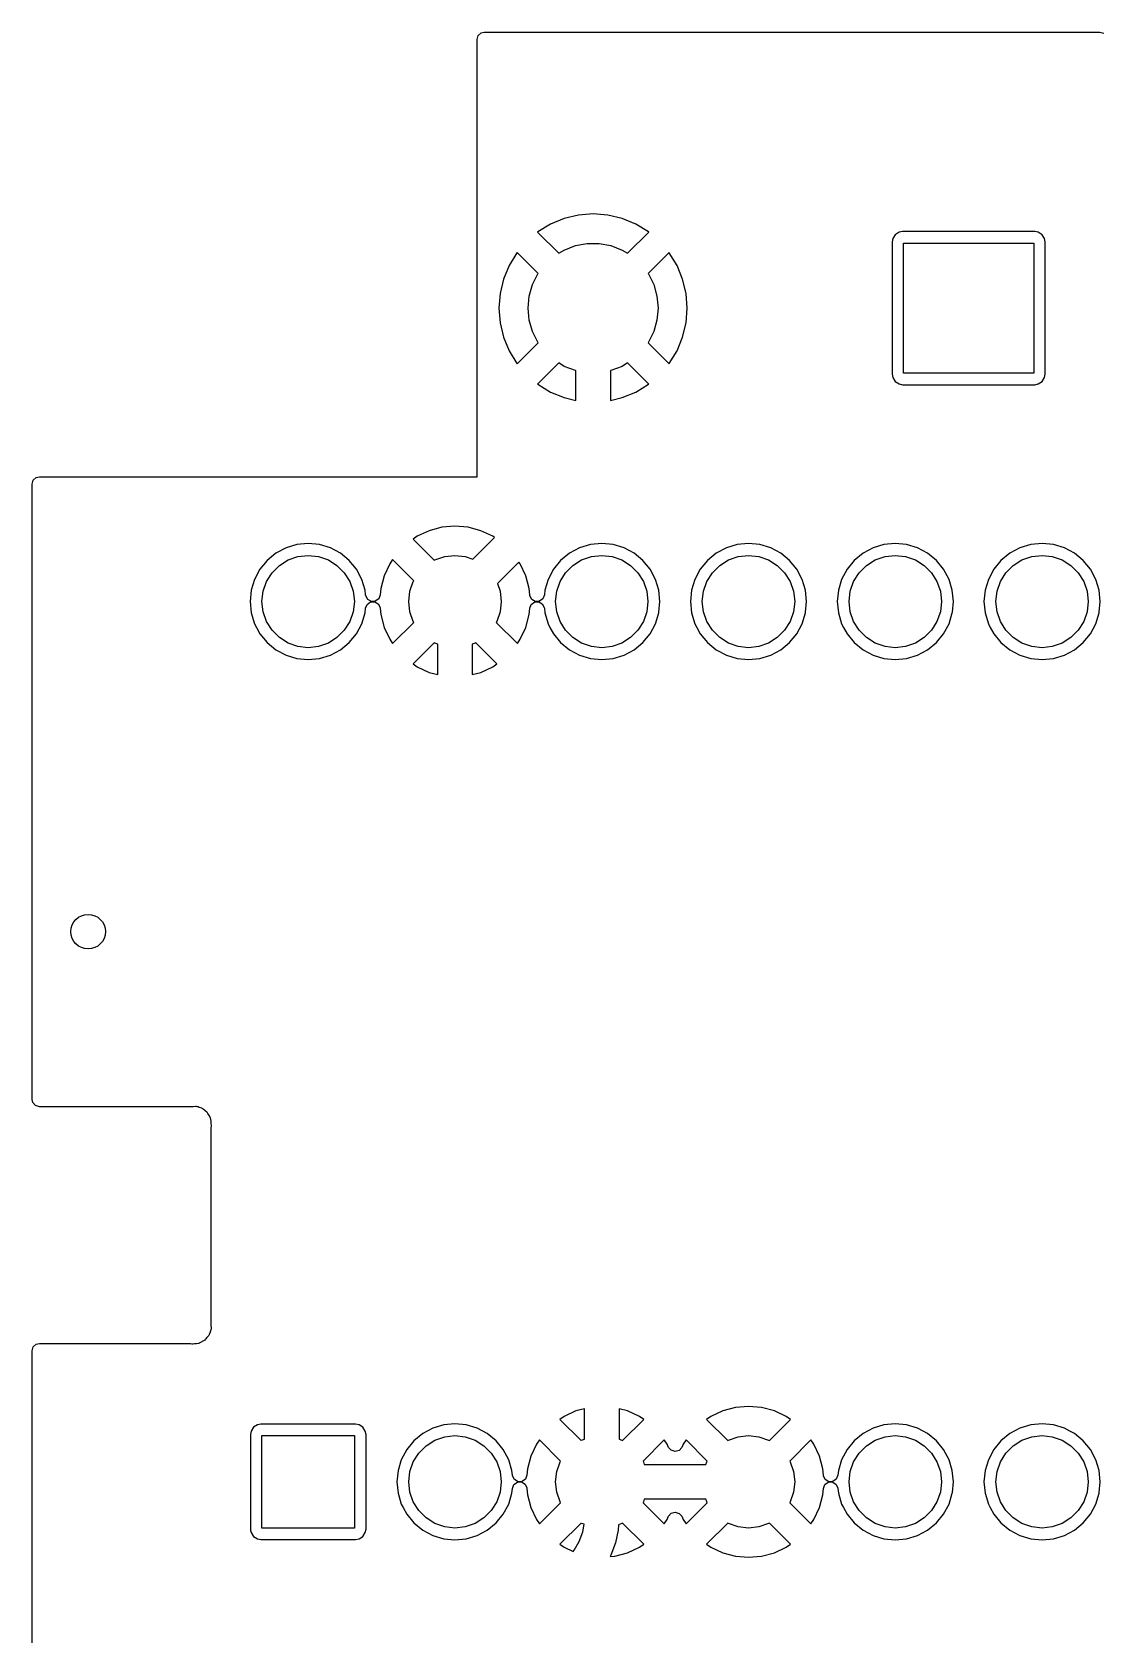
# Model space of a CAD drawing. Extents: x 3.95 to 6.43, y -4.85 to -2.37.
# Drawn here: x 3.949 to 4.678, y -3.467 to -2.374 of the extents above; entities that cross this region are included whole.
import ezdxf

# ---------------------------------------------------------------- set-up
doc = ezdxf.new("R2010")
doc.units = 0
doc.header["$MEASUREMENT"] = 0
doc.layers.add('BLACK', color=7, linetype='CONTINUOUS')

msp = doc.modelspace()

# ---------------------------------------------------------------- linework, layer by layer
at = {"layer": 'BLACK', "linetype": 'CONTINUOUS'}
for p, q in [((4.252, -2.379), (4.2528, -2.3763)), ((4.252, -2.5622), (4.252, -2.379)), ((4.2528, -2.3763), (4.2549, -2.3745)), ((4.2549, -2.3745), (4.2569, -2.374)), ((4.2569, -2.374), (4.6763, -2.374)), ((4.6763, -2.374), (4.679, -2.3748)), ((4.3113, -2.5012), (4.302, -2.505)), ((4.3211, -2.4988), (4.3113, -2.5012)), ((4.3311, -2.498), (4.3211, -2.4988)), ((4.3411, -2.4988), (4.3311, -2.498)), ((4.3509, -2.5012), (4.3411, -2.4988)), ((4.3602, -2.505), (4.3509, -2.5012)), ((4.2934, -2.5103), (4.2932, -2.5104)), ((4.2932, -2.5104), (4.2932, -2.5104)), ((4.2932, -2.5104), (4.3077, -2.5248)), ((4.302, -2.505), (4.2934, -2.5103)), ((4.2934, -2.5103), (4.2934, -2.5103)), ((4.3545, -2.5248), (4.369, -2.5104)), ((4.3688, -2.5103), (4.3602, -2.505)), ((4.369, -2.5104), (4.3688, -2.5103)), ((4.537, -2.5122), (4.5353, -2.5148)), ((4.5396, -2.5105), (4.537, -2.5122)), ((4.5419, -2.51), (4.5396, -2.5105)), ((4.5396, -2.5105), (4.5396, -2.5105)), ((4.6321, -2.51), (4.5419, -2.51)), ((4.5419, -2.51), (4.5419, -2.51)), ((4.6344, -2.5105), (4.6321, -2.51)), ((4.6321, -2.51), (4.6321, -2.51)), ((4.637, -2.5122), (4.6344, -2.5105)), ((4.6344, -2.5105), (4.6344, -2.5105)), ((4.6387, -2.5148), (4.637, -2.5122)), ((4.3077, -2.5248), (4.3114, -2.5226)), ((4.3114, -2.5226), (4.319, -2.5196)), ((4.319, -2.5196), (4.327, -2.5181)), ((4.327, -2.5181), (4.3352, -2.5181)), ((4.3352, -2.5181), (4.3432, -2.5196)), ((4.3432, -2.5196), (4.3508, -2.5226)), ((4.3508, -2.5226), (4.3545, -2.5248)), ((4.5353, -2.5148), (4.5348, -2.5171)), ((4.5348, -2.5171), (4.5348, -2.5171)), ((4.5348, -2.5171), (4.5348, -2.6073)), ((4.5353, -2.5148), (4.5353, -2.5148)), ((4.5427, -2.6065), (4.5427, -2.5179)), ((4.5427, -2.5179), (4.6313, -2.5179)), ((4.6313, -2.5179), (4.6313, -2.6065)), ((4.6392, -2.5171), (4.6387, -2.5148)), ((4.6392, -2.6073), (4.6392, -2.5171)), ((4.2739, -2.5331), (4.2701, -2.5424)), ((4.2792, -2.5245), (4.2739, -2.5331)), ((4.2793, -2.5243), (4.2792, -2.5245)), ((4.2792, -2.5245), (4.2792, -2.5245)), ((4.2936, -2.5386), (4.2793, -2.5243)), ((4.2793, -2.5243), (4.2793, -2.5243)), ((4.3829, -2.5243), (4.3686, -2.5386)), ((4.383, -2.5245), (4.3829, -2.5243)), ((4.3829, -2.5243), (4.3829, -2.5243)), ((4.3883, -2.5331), (4.383, -2.5245)), ((4.383, -2.5245), (4.383, -2.5245)), ((4.3921, -2.5424), (4.3883, -2.5331)), ((4.2701, -2.5424), (4.2677, -2.5522)), ((4.2898, -2.5462), (4.2934, -2.5389)), ((4.2934, -2.5389), (4.2936, -2.5386)), ((4.3686, -2.5386), (4.3688, -2.5389)), ((4.3688, -2.5389), (4.3724, -2.5462)), ((4.3945, -2.5522), (4.3921, -2.5424)), ((4.2677, -2.5522), (4.2669, -2.5622)), ((4.2868, -2.5622), (4.2876, -2.5541)), ((4.2876, -2.5541), (4.2898, -2.5462)), ((4.3724, -2.5462), (4.3746, -2.5541)), ((4.3746, -2.5541), (4.3754, -2.5622)), ((4.3953, -2.5622), (4.3945, -2.5522)), ((4.252, -2.6772), (4.252, -2.5622)), ((4.2669, -2.5622), (4.2677, -2.5722)), ((4.2876, -2.5703), (4.2868, -2.5622)), ((4.3754, -2.5622), (4.3746, -2.5703)), ((4.3945, -2.5722), (4.3953, -2.5622)), ((4.2677, -2.5722), (4.2701, -2.582)), ((4.2898, -2.5782), (4.2876, -2.5703)), ((4.2934, -2.5855), (4.2898, -2.5782)), ((4.3724, -2.5782), (4.3688, -2.5855)), ((4.3746, -2.5703), (4.3724, -2.5782)), ((4.3921, -2.582), (4.3945, -2.5722)), ((4.2701, -2.582), (4.2739, -2.5913)), ((4.2793, -2.6001), (4.2936, -2.5858)), ((4.2936, -2.5858), (4.2934, -2.5855)), ((4.3688, -2.5855), (4.3686, -2.5858)), ((4.3686, -2.5858), (4.3829, -2.6001)), ((4.3883, -2.5913), (4.3921, -2.582)), ((4.2739, -2.5913), (4.2792, -2.5999)), ((4.2792, -2.5999), (4.2793, -2.6001)), ((4.3077, -2.5996), (4.2932, -2.614)), ((4.3114, -2.6019), (4.3077, -2.5996)), ((4.3545, -2.5996), (4.3508, -2.6019)), ((4.3623, -2.6073), (4.3545, -2.5996)), ((4.3829, -2.6001), (4.383, -2.5999)), ((4.3829, -2.6001), (4.3829, -2.6001)), ((4.383, -2.5999), (4.3883, -2.5913)), ((4.383, -2.5999), (4.383, -2.5999)), ((4.319, -2.6048), (4.3114, -2.6019)), ((4.3193, -2.6049), (4.319, -2.6048)), ((4.3193, -2.6252), (4.3193, -2.6049)), ((4.3432, -2.6048), (4.3429, -2.6049)), ((4.3429, -2.6049), (4.3429, -2.6252)), ((4.3508, -2.6019), (4.3432, -2.6048)), ((4.369, -2.614), (4.3623, -2.6073)), ((4.5348, -2.6073), (4.5353, -2.6096)), ((4.5353, -2.6096), (4.537, -2.6122)), ((4.6313, -2.6065), (4.5427, -2.6065)), ((4.637, -2.6122), (4.6387, -2.6096)), ((4.6387, -2.6096), (4.6392, -2.6073)), ((4.2932, -2.614), (4.2932, -2.614)), ((4.2932, -2.614), (4.2934, -2.6141)), ((4.2934, -2.6141), (4.2934, -2.6141)), ((4.2934, -2.6141), (4.302, -2.6194)), ((4.302, -2.6194), (4.3113, -2.6232)), ((4.3509, -2.6232), (4.3602, -2.6194)), ((4.3602, -2.6194), (4.3688, -2.6141)), ((4.3688, -2.6141), (4.369, -2.614)), ((4.3688, -2.6141), (4.3688, -2.6141)), ((4.369, -2.614), (4.369, -2.614)), ((4.537, -2.6122), (4.5396, -2.6139)), ((4.5396, -2.6139), (4.5419, -2.6144)), ((4.5419, -2.6144), (4.5419, -2.6144)), ((4.5419, -2.6144), (4.6321, -2.6144)), ((4.6321, -2.6144), (4.6344, -2.6139)), ((4.6321, -2.6144), (4.6321, -2.6144)), ((4.6344, -2.6139), (4.637, -2.6122)), ((4.3113, -2.6232), (4.3193, -2.6252)), ((4.3429, -2.6252), (4.3509, -2.6232)), ((3.9488, -2.6821), (3.9496, -2.6794)), ((3.9488, -2.7622), (3.9488, -2.6821)), ((3.9496, -2.6794), (3.9517, -2.6776)), ((3.9517, -2.6776), (3.9538, -2.6772)), ((3.9538, -2.6772), (4.252, -2.6772)), ((4.2113, -2.7177), (4.2084, -2.7197)), ((4.2084, -2.7197), (4.2229, -2.7341)), ((4.2194, -2.7139), (4.2113, -2.7177)), ((4.2281, -2.7116), (4.2194, -2.7139)), ((4.2194, -2.7139), (4.2194, -2.7139)), ((4.237, -2.7108), (4.2281, -2.7116)), ((4.2459, -2.7116), (4.237, -2.7108)), ((4.2546, -2.7139), (4.2459, -2.7116)), ((4.2492, -2.7333), (4.2639, -2.7186)), ((4.2627, -2.7177), (4.2546, -2.7139)), ((4.2546, -2.7139), (4.2546, -2.7139)), ((4.2639, -2.7186), (4.2627, -2.7177)), ((4.115, -2.7293), (4.109, -2.7342)), ((4.1219, -2.7256), (4.115, -2.7293)), ((4.1293, -2.7234), (4.1219, -2.7256)), ((4.137, -2.7226), (4.1293, -2.7234)), ((4.1293, -2.7234), (4.1293, -2.7234)), ((4.13, -2.7315), (4.137, -2.7307)), ((4.1447, -2.7234), (4.137, -2.7226)), ((4.137, -2.7226), (4.137, -2.7226)), ((4.137, -2.7307), (4.144, -2.7315)), ((4.1522, -2.7256), (4.1447, -2.7234)), ((4.159, -2.7293), (4.1522, -2.7256)), ((4.165, -2.7342), (4.159, -2.7293)), ((4.23, -2.7315), (4.237, -2.7307)), ((4.237, -2.7307), (4.244, -2.7315)), ((4.315, -2.7293), (4.309, -2.7342)), ((4.3219, -2.7256), (4.315, -2.7293)), ((4.3293, -2.7234), (4.3219, -2.7256)), ((4.337, -2.7226), (4.3293, -2.7234)), ((4.3293, -2.7234), (4.3293, -2.7234)), ((4.33, -2.7315), (4.337, -2.7307)), ((4.3447, -2.7234), (4.337, -2.7226)), ((4.337, -2.7226), (4.337, -2.7226)), ((4.337, -2.7307), (4.344, -2.7315)), ((4.3522, -2.7256), (4.3447, -2.7234)), ((4.359, -2.7293), (4.3522, -2.7256)), ((4.365, -2.7342), (4.359, -2.7293)), ((4.415, -2.7293), (4.409, -2.7342)), ((4.4219, -2.7256), (4.415, -2.7293)), ((4.4293, -2.7234), (4.4219, -2.7256)), ((4.437, -2.7226), (4.4293, -2.7234)), ((4.4293, -2.7234), (4.4293, -2.7234)), ((4.43, -2.7315), (4.437, -2.7307)), ((4.4447, -2.7234), (4.437, -2.7226)), ((4.437, -2.7226), (4.437, -2.7226)), ((4.437, -2.7307), (4.444, -2.7315)), ((4.4522, -2.7256), (4.4447, -2.7234)), ((4.459, -2.7293), (4.4522, -2.7256)), ((4.465, -2.7342), (4.459, -2.7293)), ((4.515, -2.7293), (4.509, -2.7342)), ((4.5219, -2.7256), (4.515, -2.7293)), ((4.5293, -2.7234), (4.5219, -2.7256)), ((4.537, -2.7226), (4.5293, -2.7234)), ((4.5293, -2.7234), (4.5293, -2.7234)), ((4.53, -2.7315), (4.537, -2.7307)), ((4.5447, -2.7234), (4.537, -2.7226)), ((4.537, -2.7226), (4.537, -2.7226)), ((4.537, -2.7307), (4.544, -2.7315)), ((4.5522, -2.7256), (4.5447, -2.7234)), ((4.559, -2.7293), (4.5522, -2.7256)), ((4.565, -2.7342), (4.559, -2.7293)), ((4.615, -2.7293), (4.609, -2.7342)), ((4.6219, -2.7256), (4.615, -2.7293)), ((4.6293, -2.7234), (4.6219, -2.7256)), ((4.637, -2.7226), (4.6293, -2.7234)), ((4.6293, -2.7234), (4.6293, -2.7234)), ((4.63, -2.7315), (4.637, -2.7307)), ((4.6447, -2.7234), (4.637, -2.7226)), ((4.637, -2.7226), (4.637, -2.7226)), ((4.637, -2.7307), (4.644, -2.7315)), ((4.6522, -2.7256), (4.6447, -2.7234)), ((4.659, -2.7293), (4.6522, -2.7256)), ((4.665, -2.7342), (4.659, -2.7293)), ((4.1041, -2.7402), (4.1004, -2.7471)), ((4.109, -2.7342), (4.1041, -2.7402)), ((4.1124, -2.7426), (4.1174, -2.7376)), ((4.1174, -2.7376), (4.1233, -2.7338)), ((4.1233, -2.7338), (4.13, -2.7315)), ((4.144, -2.7315), (4.1507, -2.7338)), ((4.1507, -2.7338), (4.1566, -2.7376)), ((4.1566, -2.7376), (4.1616, -2.7426)), ((4.1699, -2.7402), (4.165, -2.7342)), ((4.1736, -2.7471), (4.1699, -2.7402)), ((4.1925, -2.7365), (4.1887, -2.7446)), ((4.1945, -2.7336), (4.1925, -2.7365)), ((4.2089, -2.7481), (4.1945, -2.7336)), ((4.2229, -2.7341), (4.2233, -2.7338)), ((4.2233, -2.7338), (4.23, -2.7315)), ((4.244, -2.7315), (4.2492, -2.7333)), ((4.2806, -2.7353), (4.2659, -2.75)), ((4.2815, -2.7365), (4.2806, -2.7353)), ((4.2853, -2.7446), (4.2815, -2.7365)), ((4.3041, -2.7402), (4.3004, -2.7471)), ((4.309, -2.7342), (4.3041, -2.7402)), ((4.3124, -2.7426), (4.3174, -2.7376)), ((4.3174, -2.7376), (4.3233, -2.7338)), ((4.3233, -2.7338), (4.33, -2.7315)), ((4.344, -2.7315), (4.3507, -2.7338)), ((4.3507, -2.7338), (4.3566, -2.7376)), ((4.3566, -2.7376), (4.3616, -2.7426)), ((4.3699, -2.7402), (4.365, -2.7342)), ((4.3736, -2.7471), (4.3699, -2.7402)), ((4.4041, -2.7402), (4.4004, -2.7471)), ((4.409, -2.7342), (4.4041, -2.7402)), ((4.4124, -2.7426), (4.4174, -2.7376)), ((4.4174, -2.7376), (4.4233, -2.7338)), ((4.4233, -2.7338), (4.43, -2.7315)), ((4.444, -2.7315), (4.4507, -2.7338)), ((4.4507, -2.7338), (4.4566, -2.7376)), ((4.4566, -2.7376), (4.4616, -2.7426)), ((4.4699, -2.7402), (4.465, -2.7342)), ((4.4736, -2.7471), (4.4699, -2.7402)), ((4.5041, -2.7402), (4.5004, -2.7471)), ((4.509, -2.7342), (4.5041, -2.7402)), ((4.5124, -2.7426), (4.5174, -2.7376)), ((4.5174, -2.7376), (4.5233, -2.7338)), ((4.5233, -2.7338), (4.53, -2.7315)), ((4.544, -2.7315), (4.5507, -2.7338)), ((4.5507, -2.7338), (4.5566, -2.7376)), ((4.5566, -2.7376), (4.5616, -2.7426)), ((4.5699, -2.7402), (4.565, -2.7342)), ((4.5736, -2.7471), (4.5699, -2.7402)), ((4.6041, -2.7402), (4.6004, -2.7471)), ((4.609, -2.7342), (4.6041, -2.7402)), ((4.6124, -2.7426), (4.6174, -2.7376)), ((4.6174, -2.7376), (4.6233, -2.7338)), ((4.6233, -2.7338), (4.63, -2.7315)), ((4.644, -2.7315), (4.6507, -2.7338)), ((4.6507, -2.7338), (4.6566, -2.7376)), ((4.6566, -2.7376), (4.6616, -2.7426)), ((4.6699, -2.7402), (4.665, -2.7342)), ((4.6736, -2.7471), (4.6699, -2.7402)), ((4.1004, -2.7471), (4.0982, -2.7545)), ((4.1063, -2.7552), (4.1086, -2.7485)), ((4.1086, -2.7485), (4.1124, -2.7426)), ((4.1616, -2.7426), (4.1654, -2.7485)), ((4.1654, -2.7485), (4.1677, -2.7552)), ((4.1758, -2.7545), (4.1736, -2.7471)), ((4.1887, -2.7446), (4.1864, -2.7533)), ((4.1887, -2.7446), (4.1887, -2.7446)), ((4.2063, -2.7552), (4.2086, -2.7485)), ((4.2086, -2.7485), (4.2089, -2.7481)), ((4.2659, -2.75), (4.2677, -2.7552)), ((4.2876, -2.7533), (4.2853, -2.7446)), ((4.2853, -2.7446), (4.2853, -2.7446)), ((4.3004, -2.7471), (4.2982, -2.7545)), ((4.3063, -2.7552), (4.3086, -2.7485)), ((4.3086, -2.7485), (4.3124, -2.7426)), ((4.3616, -2.7426), (4.3654, -2.7485)), ((4.3654, -2.7485), (4.3677, -2.7552)), ((4.3758, -2.7545), (4.3736, -2.7471)), ((4.4004, -2.7471), (4.3982, -2.7545)), ((4.4063, -2.7552), (4.4086, -2.7485)), ((4.4086, -2.7485), (4.4124, -2.7426)), ((4.4616, -2.7426), (4.4654, -2.7485)), ((4.4654, -2.7485), (4.4677, -2.7552)), ((4.4758, -2.7545), (4.4736, -2.7471)), ((4.5004, -2.7471), (4.4982, -2.7545)), ((4.5063, -2.7552), (4.5086, -2.7485)), ((4.5086, -2.7485), (4.5124, -2.7426)), ((4.5616, -2.7426), (4.5654, -2.7485)), ((4.5654, -2.7485), (4.5677, -2.7552)), ((4.5758, -2.7545), (4.5736, -2.7471)), ((4.6004, -2.7471), (4.5982, -2.7545)), ((4.6063, -2.7552), (4.6086, -2.7485)), ((4.6086, -2.7485), (4.6124, -2.7426)), ((4.6616, -2.7426), (4.6654, -2.7485)), ((4.6654, -2.7485), (4.6677, -2.7552)), ((4.6758, -2.7545), (4.6736, -2.7471)), ((3.9488, -2.9039), (3.9488, -2.7622)), ((4.0982, -2.7545), (4.0974, -2.7622)), ((4.0974, -2.7622), (4.0974, -2.7622)), ((4.0974, -2.7622), (4.0982, -2.7699)), ((4.0982, -2.7545), (4.0982, -2.7545)), ((4.1055, -2.7622), (4.1063, -2.7552)), ((4.1063, -2.7692), (4.1055, -2.7622)), ((4.1677, -2.7552), (4.1685, -2.7622)), ((4.1685, -2.7622), (4.1677, -2.7692)), ((4.1761, -2.7577), (4.1758, -2.7545)), ((4.1758, -2.7545), (4.1758, -2.7545)), ((4.1758, -2.7545), (4.1758, -2.7545)), ((4.1758, -2.7545), (4.1758, -2.7545)), ((4.1762, -2.7582), (4.1761, -2.7577)), ((4.1775, -2.7607), (4.1762, -2.7582)), ((4.1772, -2.7641), (4.1795, -2.7625)), ((4.18, -2.7621), (4.1775, -2.7607)), ((4.1795, -2.7625), (4.1823, -2.7623)), ((4.1827, -2.7619), (4.18, -2.7621)), ((4.1823, -2.7623), (4.1847, -2.7637)), ((4.185, -2.7603), (4.1827, -2.7619)), ((4.1847, -2.7637), (4.186, -2.7662)), ((4.186, -2.7577), (4.185, -2.7603)), ((4.1864, -2.7533), (4.186, -2.7577)), ((4.1864, -2.7533), (4.1864, -2.7533)), ((4.2055, -2.7622), (4.2063, -2.7552)), ((4.2063, -2.7692), (4.2055, -2.7622)), ((4.2677, -2.7552), (4.2685, -2.7622)), ((4.2685, -2.7622), (4.2677, -2.7692)), ((4.288, -2.7577), (4.2876, -2.7533)), ((4.2881, -2.7582), (4.288, -2.7577)), ((4.2893, -2.7607), (4.2881, -2.7582)), ((4.289, -2.7641), (4.2913, -2.7625)), ((4.2917, -2.7621), (4.2893, -2.7607)), ((4.2913, -2.7625), (4.2941, -2.7623)), ((4.2945, -2.7619), (4.2917, -2.7621)), ((4.2941, -2.7623), (4.2965, -2.7637)), ((4.2968, -2.7603), (4.2945, -2.7619)), ((4.2965, -2.7637), (4.2978, -2.7662)), ((4.2979, -2.7577), (4.2968, -2.7603)), ((4.2982, -2.7545), (4.2979, -2.7577)), ((4.2982, -2.7545), (4.2982, -2.7545)), ((4.3055, -2.7622), (4.3063, -2.7552)), ((4.3063, -2.7692), (4.3055, -2.7622)), ((4.3677, -2.7552), (4.3685, -2.7622)), ((4.3685, -2.7622), (4.3677, -2.7692)), ((4.3766, -2.7622), (4.3758, -2.7545)), ((4.3758, -2.7545), (4.3758, -2.7545)), ((4.3758, -2.7545), (4.3758, -2.7545)), ((4.3758, -2.7545), (4.3758, -2.7545)), ((4.3759, -2.7695), (4.3766, -2.7622)), ((4.3766, -2.7622), (4.3766, -2.7622)), ((4.3982, -2.7545), (4.3974, -2.7622)), ((4.3974, -2.7622), (4.3974, -2.7622)), ((4.3974, -2.7622), (4.3982, -2.7699)), ((4.3982, -2.7545), (4.3982, -2.7545)), ((4.4055, -2.7622), (4.4063, -2.7552)), ((4.4063, -2.7692), (4.4055, -2.7622)), ((4.4677, -2.7552), (4.4685, -2.7622)), ((4.4685, -2.7622), (4.4677, -2.7692)), ((4.4766, -2.7622), (4.4758, -2.7545)), ((4.4758, -2.7545), (4.4758, -2.7545)), ((4.4758, -2.7545), (4.4758, -2.7545)), ((4.4758, -2.7545), (4.4758, -2.7545)), ((4.4759, -2.7695), (4.4766, -2.7622)), ((4.4766, -2.7622), (4.4766, -2.7622)), ((4.4982, -2.7545), (4.4974, -2.7622)), ((4.4974, -2.7622), (4.4974, -2.7622)), ((4.4974, -2.7622), (4.4982, -2.7699)), ((4.4982, -2.7545), (4.4982, -2.7545)), ((4.5055, -2.7622), (4.5063, -2.7552)), ((4.5063, -2.7692), (4.5055, -2.7622)), ((4.5677, -2.7552), (4.5685, -2.7622)), ((4.5685, -2.7622), (4.5677, -2.7692)), ((4.5766, -2.7622), (4.5758, -2.7545)), ((4.5758, -2.7545), (4.5758, -2.7545)), ((4.5758, -2.7545), (4.5758, -2.7545)), ((4.5758, -2.7545), (4.5758, -2.7545)), ((4.5759, -2.7695), (4.5766, -2.7622)), ((4.5766, -2.7622), (4.5766, -2.7622)), ((4.5982, -2.7545), (4.5974, -2.7622)), ((4.5974, -2.7622), (4.5974, -2.7622)), ((4.5974, -2.7622), (4.5982, -2.7699)), ((4.5982, -2.7545), (4.5982, -2.7545)), ((4.6055, -2.7622), (4.6063, -2.7552)), ((4.6063, -2.7692), (4.6055, -2.7622)), ((4.6677, -2.7552), (4.6685, -2.7622)), ((4.6685, -2.7622), (4.6677, -2.7692)), ((4.6766, -2.7622), (4.6758, -2.7545)), ((4.6758, -2.7545), (4.6758, -2.7545)), ((4.6758, -2.7545), (4.6758, -2.7545)), ((4.6758, -2.7545), (4.6758, -2.7545)), ((4.6759, -2.7695), (4.6766, -2.7622)), ((4.6766, -2.7622), (4.6766, -2.7622)), ((4.0982, -2.7699), (4.0982, -2.7699)), ((4.0982, -2.7699), (4.1004, -2.7774)), ((4.1086, -2.7759), (4.1063, -2.7692)), ((4.1677, -2.7692), (4.1654, -2.7759)), ((4.1736, -2.7774), (4.1758, -2.7699)), ((4.1758, -2.7699), (4.1761, -2.7667)), ((4.1761, -2.7667), (4.1772, -2.7641)), ((4.186, -2.7662), (4.186, -2.7667)), ((4.186, -2.7667), (4.1864, -2.7711)), ((4.1864, -2.7711), (4.1864, -2.7711)), ((4.1864, -2.7711), (4.1887, -2.7798)), ((4.2086, -2.7759), (4.2063, -2.7692)), ((4.2677, -2.7692), (4.2654, -2.7759)), ((4.2853, -2.7798), (4.2876, -2.7711)), ((4.2876, -2.7711), (4.288, -2.7667)), ((4.288, -2.7667), (4.289, -2.7641)), ((4.2978, -2.7662), (4.2979, -2.7667)), ((4.2979, -2.7667), (4.2982, -2.7699)), ((4.2982, -2.7699), (4.2982, -2.7699)), ((4.2982, -2.7699), (4.3004, -2.7774)), ((4.3086, -2.7759), (4.3063, -2.7692)), ((4.3677, -2.7692), (4.3654, -2.7759)), ((4.3736, -2.7774), (4.3758, -2.7699)), ((4.3758, -2.7699), (4.3759, -2.7695)), ((4.3982, -2.7699), (4.3982, -2.7699)), ((4.3982, -2.7699), (4.4004, -2.7774)), ((4.4086, -2.7759), (4.4063, -2.7692)), ((4.4677, -2.7692), (4.4654, -2.7759)), ((4.4736, -2.7774), (4.4758, -2.7699)), ((4.4758, -2.7699), (4.4759, -2.7695)), ((4.4982, -2.7699), (4.4982, -2.7699)), ((4.4982, -2.7699), (4.5004, -2.7774)), ((4.5086, -2.7759), (4.5063, -2.7692)), ((4.5677, -2.7692), (4.5654, -2.7759)), ((4.5736, -2.7774), (4.5758, -2.7699)), ((4.5758, -2.7699), (4.5759, -2.7695)), ((4.5982, -2.7699), (4.5982, -2.7699)), ((4.5982, -2.7699), (4.6004, -2.7774)), ((4.6086, -2.7759), (4.6063, -2.7692)), ((4.6677, -2.7692), (4.6654, -2.7759)), ((4.6736, -2.7774), (4.6758, -2.7699)), ((4.6758, -2.7699), (4.6759, -2.7695)), ((4.1004, -2.7774), (4.1017, -2.7798)), ((4.1017, -2.7798), (4.1041, -2.7842)), ((4.1041, -2.7842), (4.109, -2.7902)), ((4.1124, -2.7818), (4.1086, -2.7759)), ((4.1174, -2.7868), (4.1124, -2.7818)), ((4.1616, -2.7818), (4.1566, -2.7868)), ((4.1654, -2.7759), (4.1616, -2.7818)), ((4.165, -2.7902), (4.1699, -2.7842)), ((4.1699, -2.7842), (4.1736, -2.7774)), ((4.1887, -2.7798), (4.1887, -2.7798)), ((4.1887, -2.7798), (4.1925, -2.7879)), ((4.1945, -2.7908), (4.2089, -2.7764)), ((4.2089, -2.7764), (4.2086, -2.7759)), ((4.2654, -2.7759), (4.2651, -2.7764)), ((4.2651, -2.7764), (4.2795, -2.7908)), ((4.2815, -2.7879), (4.2853, -2.7798)), ((4.2853, -2.7798), (4.2853, -2.7798)), ((4.3004, -2.7774), (4.3017, -2.7798)), ((4.3017, -2.7798), (4.3041, -2.7842)), ((4.3041, -2.7842), (4.309, -2.7902)), ((4.3124, -2.7818), (4.3086, -2.7759)), ((4.3174, -2.7868), (4.3124, -2.7818)), ((4.3616, -2.7818), (4.3566, -2.7868)), ((4.3654, -2.7759), (4.3616, -2.7818)), ((4.365, -2.7902), (4.3699, -2.7842)), ((4.3699, -2.7842), (4.3736, -2.7774)), ((4.4004, -2.7774), (4.4017, -2.7798)), ((4.4017, -2.7798), (4.4041, -2.7842)), ((4.4041, -2.7842), (4.409, -2.7902)), ((4.4124, -2.7818), (4.4086, -2.7759)), ((4.4174, -2.7868), (4.4124, -2.7818)), ((4.4616, -2.7818), (4.4566, -2.7868)), ((4.4654, -2.7759), (4.4616, -2.7818)), ((4.465, -2.7902), (4.4699, -2.7842)), ((4.4699, -2.7842), (4.4736, -2.7774)), ((4.5004, -2.7774), (4.5017, -2.7798)), ((4.5017, -2.7798), (4.5041, -2.7842)), ((4.5041, -2.7842), (4.509, -2.7902)), ((4.5124, -2.7818), (4.5086, -2.7759)), ((4.5174, -2.7868), (4.5124, -2.7818)), ((4.5616, -2.7818), (4.5566, -2.7868)), ((4.5654, -2.7759), (4.5616, -2.7818)), ((4.565, -2.7902), (4.5699, -2.7842)), ((4.5699, -2.7842), (4.5736, -2.7774)), ((4.6004, -2.7774), (4.6017, -2.7798)), ((4.6017, -2.7798), (4.6041, -2.7842)), ((4.6041, -2.7842), (4.609, -2.7902)), ((4.6124, -2.7818), (4.6086, -2.7759)), ((4.6174, -2.7868), (4.6124, -2.7818)), ((4.6616, -2.7818), (4.6566, -2.7868)), ((4.6654, -2.7759), (4.6616, -2.7818)), ((4.665, -2.7902), (4.6699, -2.7842)), ((4.6699, -2.7842), (4.6736, -2.7774)), ((4.109, -2.7902), (4.115, -2.7951)), ((4.115, -2.7951), (4.1219, -2.7988)), ((4.1233, -2.7906), (4.1174, -2.7868)), ((4.13, -2.7929), (4.1233, -2.7906)), ((4.137, -2.7937), (4.13, -2.7929)), ((4.144, -2.7929), (4.137, -2.7937)), ((4.1507, -2.7906), (4.144, -2.7929)), ((4.1566, -2.7868), (4.1507, -2.7906)), ((4.1522, -2.7988), (4.159, -2.7951)), ((4.159, -2.7951), (4.165, -2.7902)), ((4.1925, -2.7879), (4.1945, -2.7908)), ((4.2229, -2.7903), (4.2084, -2.8047)), ((4.2233, -2.7906), (4.2229, -2.7903)), ((4.2252, -2.7912), (4.2233, -2.7906)), ((4.2252, -2.812), (4.2252, -2.7912)), ((4.2507, -2.7906), (4.2488, -2.7912)), ((4.2488, -2.7912), (4.2488, -2.812)), ((4.2512, -2.7903), (4.2507, -2.7906)), ((4.2656, -2.8047), (4.2512, -2.7903)), ((4.2795, -2.7908), (4.2815, -2.7879)), ((4.2795, -2.7908), (4.2795, -2.7908)), ((4.309, -2.7902), (4.315, -2.7951)), ((4.315, -2.7951), (4.3219, -2.7988)), ((4.3233, -2.7906), (4.3174, -2.7868)), ((4.33, -2.7929), (4.3233, -2.7906)), ((4.337, -2.7937), (4.33, -2.7929)), ((4.344, -2.7929), (4.337, -2.7937)), ((4.3507, -2.7906), (4.344, -2.7929)), ((4.3566, -2.7868), (4.3507, -2.7906)), ((4.3522, -2.7988), (4.359, -2.7951)), ((4.359, -2.7951), (4.365, -2.7902)), ((4.409, -2.7902), (4.415, -2.7951)), ((4.415, -2.7951), (4.4219, -2.7988)), ((4.4233, -2.7906), (4.4174, -2.7868)), ((4.43, -2.7929), (4.4233, -2.7906)), ((4.437, -2.7937), (4.43, -2.7929)), ((4.444, -2.7929), (4.437, -2.7937)), ((4.4507, -2.7906), (4.444, -2.7929)), ((4.4566, -2.7868), (4.4507, -2.7906)), ((4.4522, -2.7988), (4.459, -2.7951)), ((4.459, -2.7951), (4.465, -2.7902)), ((4.509, -2.7902), (4.515, -2.7951)), ((4.515, -2.7951), (4.5219, -2.7988)), ((4.5233, -2.7906), (4.5174, -2.7868)), ((4.53, -2.7929), (4.5233, -2.7906)), ((4.537, -2.7937), (4.53, -2.7929)), ((4.544, -2.7929), (4.537, -2.7937)), ((4.5507, -2.7906), (4.544, -2.7929)), ((4.5566, -2.7868), (4.5507, -2.7906)), ((4.5522, -2.7988), (4.559, -2.7951)), ((4.559, -2.7951), (4.565, -2.7902)), ((4.609, -2.7902), (4.615, -2.7951)), ((4.615, -2.7951), (4.6219, -2.7988)), ((4.6233, -2.7906), (4.6174, -2.7868)), ((4.63, -2.7929), (4.6233, -2.7906)), ((4.637, -2.7937), (4.63, -2.7929)), ((4.644, -2.7929), (4.637, -2.7937)), ((4.6507, -2.7906), (4.644, -2.7929)), ((4.6566, -2.7868), (4.6507, -2.7906)), ((4.6522, -2.7988), (4.659, -2.7951)), ((4.659, -2.7951), (4.665, -2.7902)), ((4.1219, -2.7988), (4.1293, -2.801)), ((4.1293, -2.801), (4.1293, -2.801)), ((4.1293, -2.801), (4.1293, -2.801)), ((4.1293, -2.801), (4.137, -2.8018)), ((4.137, -2.8018), (4.1447, -2.801)), ((4.137, -2.8018), (4.137, -2.8018)), ((4.137, -2.8018), (4.137, -2.8018)), ((4.1447, -2.801), (4.1522, -2.7988)), ((4.1447, -2.801), (4.1447, -2.801)), ((4.1447, -2.801), (4.1447, -2.801)), ((4.1447, -2.801), (4.1447, -2.801)), ((4.2084, -2.8047), (4.2084, -2.8047)), ((4.2084, -2.8047), (4.2113, -2.8067)), ((4.2113, -2.8067), (4.2194, -2.8105)), ((4.2546, -2.8105), (4.2627, -2.8067)), ((4.2627, -2.8067), (4.2656, -2.8047)), ((4.2656, -2.8047), (4.2656, -2.8047)), ((4.3219, -2.7988), (4.3293, -2.801)), ((4.3293, -2.801), (4.3293, -2.801)), ((4.3293, -2.801), (4.3293, -2.801)), ((4.3293, -2.801), (4.337, -2.8018)), ((4.337, -2.8018), (4.3447, -2.801)), ((4.337, -2.8018), (4.337, -2.8018)), ((4.337, -2.8018), (4.337, -2.8018)), ((4.3447, -2.801), (4.3522, -2.7988)), ((4.3447, -2.801), (4.3447, -2.801)), ((4.3447, -2.801), (4.3447, -2.801)), ((4.3447, -2.801), (4.3447, -2.801)), ((4.4219, -2.7988), (4.4293, -2.801)), ((4.4293, -2.801), (4.4293, -2.801)), ((4.4293, -2.801), (4.4293, -2.801)), ((4.4293, -2.801), (4.437, -2.8018)), ((4.437, -2.8018), (4.4447, -2.801)), ((4.437, -2.8018), (4.437, -2.8018)), ((4.437, -2.8018), (4.437, -2.8018)), ((4.4447, -2.801), (4.4522, -2.7988)), ((4.4447, -2.801), (4.4447, -2.801)), ((4.4447, -2.801), (4.4447, -2.801)), ((4.4447, -2.801), (4.4447, -2.801)), ((4.5219, -2.7988), (4.5293, -2.801)), ((4.5293, -2.801), (4.5293, -2.801)), ((4.5293, -2.801), (4.5293, -2.801)), ((4.5293, -2.801), (4.537, -2.8018)), ((4.537, -2.8018), (4.5447, -2.801)), ((4.537, -2.8018), (4.537, -2.8018)), ((4.537, -2.8018), (4.537, -2.8018)), ((4.5447, -2.801), (4.5522, -2.7988)), ((4.5447, -2.801), (4.5447, -2.801)), ((4.5447, -2.801), (4.5447, -2.801)), ((4.5447, -2.801), (4.5447, -2.801)), ((4.6219, -2.7988), (4.6293, -2.801)), ((4.6293, -2.801), (4.6293, -2.801)), ((4.6293, -2.801), (4.6293, -2.801)), ((4.6293, -2.801), (4.637, -2.8018)), ((4.637, -2.8018), (4.6447, -2.801)), ((4.637, -2.8018), (4.637, -2.8018)), ((4.637, -2.8018), (4.637, -2.8018)), ((4.6447, -2.801), (4.6522, -2.7988)), ((4.6447, -2.801), (4.6447, -2.801)), ((4.6447, -2.801), (4.6447, -2.801)), ((4.6447, -2.801), (4.6447, -2.801)), ((4.2194, -2.8105), (4.2194, -2.8105)), ((4.2194, -2.8105), (4.2252, -2.812)), ((4.2488, -2.812), (4.2546, -2.8105)), ((4.2546, -2.8105), (4.2546, -2.8105)), ((3.9488, -3.1015), (3.9488, -2.9039)), ((3.9493, -3.1036), (3.9488, -3.1015)), ((3.9511, -3.1057), (3.9493, -3.1036)), ((3.9538, -3.1065), (3.9511, -3.1057)), ((4.0584, -3.1065), (3.9538, -3.1065)), ((4.0586, -3.1065), (4.0584, -3.1065)), ((4.0602, -3.1063), (4.0586, -3.1065)), ((4.0606, -3.1064), (4.0602, -3.1063)), ((4.0609, -3.1064), (4.0606, -3.1064)), ((4.0613, -3.1065), (4.0609, -3.1064)), ((4.0619, -3.1067), (4.0613, -3.1065)), ((4.0613, -3.1065), (4.0613, -3.1065)), ((4.0613, -3.1065), (4.0613, -3.1065)), ((4.0627, -3.107), (4.0619, -3.1067)), ((4.0629, -3.1071), (4.0627, -3.107)), ((4.0644, -3.1075), (4.0629, -3.1071)), ((4.0648, -3.1077), (4.0644, -3.1075)), ((4.0651, -3.1079), (4.0648, -3.1077)), ((4.0654, -3.1081), (4.0651, -3.1079)), ((4.0665, -3.1091), (4.0654, -3.1081)), ((4.0654, -3.1081), (4.0654, -3.1081)), ((4.0667, -3.1093), (4.0665, -3.1091)), ((4.0679, -3.1102), (4.0667, -3.1093)), ((4.0682, -3.1105), (4.0679, -3.1102)), ((4.0683, -3.1106), (4.0682, -3.1105)), ((4.0684, -3.1107), (4.0683, -3.1106)), ((4.0687, -3.1111), (4.0684, -3.1107)), ((4.0694, -3.1124), (4.0687, -3.1111)), ((4.0687, -3.1111), (4.0687, -3.1111)), ((4.0695, -3.1126), (4.0694, -3.1124)), ((4.0703, -3.114), (4.0695, -3.1126)), ((4.0704, -3.1143), (4.0703, -3.114)), ((4.0703, -3.114), (4.0703, -3.114)), ((4.0705, -3.1146), (4.0704, -3.1143)), ((4.0706, -3.115), (4.0705, -3.1146)), ((4.0708, -3.1166), (4.0706, -3.115)), ((4.0706, -3.115), (4.0706, -3.115)), ((4.0708, -3.1168), (4.0708, -3.1166)), ((4.0709, -3.1172), (4.0708, -3.1168)), ((4.0709, -3.1176), (4.0709, -3.1172)), ((4.0709, -3.1172), (4.0709, -3.1172)), ((4.0709, -3.1172), (4.0709, -3.1172)), ((4.0709, -3.1179), (4.0709, -3.1176)), ((4.071, -3.1194), (4.0709, -3.1179)), ((4.0709, -3.1206), (4.071, -3.1198)), ((4.0709, -3.2348), (4.0709, -3.1206)), ((4.071, -3.1198), (4.071, -3.1194)), ((4.0709, -3.2554), (4.0709, -3.2348)), ((4.0709, -3.2557), (4.0709, -3.2554)), ((4.071, -3.2572), (4.0709, -3.2557)), ((4.0634, -3.2673), (4.0647, -3.2665)), ((4.0647, -3.2665), (4.0649, -3.2664)), ((4.0649, -3.2664), (4.0663, -3.2657)), ((4.0663, -3.2657), (4.0666, -3.2655)), ((4.0663, -3.2657), (4.0663, -3.2657)), ((4.0666, -3.2655), (4.0669, -3.2653)), ((4.0669, -3.2653), (4.0672, -3.265)), ((4.0672, -3.265), (4.0681, -3.2638)), ((4.0672, -3.265), (4.0672, -3.265)), ((4.0672, -3.265), (4.0672, -3.265)), ((4.0681, -3.2638), (4.0682, -3.2636)), ((4.0682, -3.2636), (4.0693, -3.2624)), ((4.0693, -3.2624), (4.0695, -3.2621)), ((4.0693, -3.2624), (4.0693, -3.2624)), ((4.0695, -3.2621), (4.0697, -3.2618)), ((4.0697, -3.2618), (4.0698, -3.2615)), ((4.0698, -3.2615), (4.0703, -3.26)), ((4.0698, -3.2615), (4.0698, -3.2615)), ((4.0703, -3.2598), (4.0709, -3.2583)), ((4.0703, -3.26), (4.0703, -3.2598)), ((4.0709, -3.2583), (4.071, -3.2579)), ((4.071, -3.2576), (4.071, -3.2572)), ((4.071, -3.2579), (4.071, -3.2576)), ((3.9488, -3.2729), (3.9496, -3.2702)), ((3.9488, -3.3945), (3.9488, -3.2729)), ((3.9496, -3.2702), (3.9517, -3.2684)), ((3.9517, -3.2684), (3.9538, -3.2679)), ((3.9538, -3.2679), (4.0567, -3.2679)), ((4.0567, -3.2679), (4.0576, -3.2681)), ((4.0576, -3.2681), (4.0579, -3.2681)), ((4.0579, -3.2681), (4.0579, -3.2681)), ((4.0579, -3.2681), (4.0579, -3.2681)), ((4.0579, -3.2681), (4.0583, -3.2681)), ((4.0583, -3.2681), (4.0595, -3.2679)), ((4.0595, -3.2679), (4.0597, -3.2679)), ((4.0597, -3.2679), (4.0602, -3.2679)), ((4.0602, -3.2679), (4.0602, -3.2679)), ((4.0602, -3.2679), (4.0606, -3.2679)), ((4.0606, -3.2679), (4.0608, -3.2678)), ((4.0608, -3.2678), (4.0623, -3.2677)), ((4.0623, -3.2677), (4.0627, -3.2676)), ((4.0623, -3.2677), (4.0623, -3.2677)), ((4.0627, -3.2676), (4.063, -3.2675)), ((4.063, -3.2675), (4.0634, -3.2673)), ((4.0634, -3.2673), (4.0634, -3.2673)), ((4.3113, -3.3177), (4.3084, -3.3197)), ((4.3084, -3.3197), (4.3229, -3.3341)), ((4.3194, -3.3139), (4.3113, -3.3177)), ((4.3252, -3.3124), (4.3194, -3.3139)), ((4.3194, -3.3139), (4.3194, -3.3139)), ((4.3252, -3.3332), (4.3252, -3.3124)), ((4.3546, -3.3139), (4.3488, -3.3124)), ((4.3488, -3.3124), (4.3488, -3.3332)), ((4.3512, -3.3341), (4.3656, -3.3197)), ((4.3627, -3.3177), (4.3546, -3.3139)), ((4.3546, -3.3139), (4.3546, -3.3139)), ((4.3656, -3.3197), (4.3627, -3.3177)), ((4.3656, -3.3197), (4.3656, -3.3197)), ((4.4113, -3.3177), (4.4084, -3.3197)), ((4.4084, -3.3197), (4.4229, -3.3341)), ((4.4194, -3.3139), (4.4113, -3.3177)), ((4.4281, -3.3116), (4.4194, -3.3139)), ((4.4194, -3.3139), (4.4194, -3.3139)), ((4.437, -3.3108), (4.4281, -3.3116)), ((4.4459, -3.3116), (4.437, -3.3108)), ((4.4546, -3.3139), (4.4459, -3.3116)), ((4.4512, -3.3341), (4.4656, -3.3197)), ((4.4627, -3.3177), (4.4546, -3.3139)), ((4.4546, -3.3139), (4.4546, -3.3139)), ((4.4656, -3.3197), (4.4627, -3.3177)), ((4.4656, -3.3197), (4.4656, -3.3197)), ((4.0981, -3.3276), (4.0976, -3.3299)), ((4.0976, -3.3299), (4.0976, -3.3945)), ((4.0998, -3.325), (4.0981, -3.3276)), ((4.0981, -3.3276), (4.0981, -3.3276)), ((4.1024, -3.3233), (4.0998, -3.325)), ((4.1047, -3.3228), (4.1024, -3.3233)), ((4.1024, -3.3233), (4.1024, -3.3233)), ((4.1693, -3.3228), (4.1047, -3.3228)), ((4.1047, -3.3228), (4.1047, -3.3228)), ((4.1055, -3.3937), (4.1055, -3.3307)), ((4.1055, -3.3307), (4.1685, -3.3307)), ((4.1685, -3.3307), (4.1685, -3.3937)), ((4.1716, -3.3233), (4.1693, -3.3228)), ((4.1693, -3.3228), (4.1693, -3.3228)), ((4.1742, -3.325), (4.1716, -3.3233)), ((4.1716, -3.3233), (4.1716, -3.3233)), ((4.1759, -3.3276), (4.1742, -3.325)), ((4.1764, -3.3299), (4.1759, -3.3276)), ((4.1764, -3.3622), (4.1764, -3.3299)), ((4.215, -3.3293), (4.209, -3.3342)), ((4.2219, -3.3256), (4.215, -3.3293)), ((4.2293, -3.3234), (4.2219, -3.3256)), ((4.2233, -3.3338), (4.23, -3.3315)), ((4.237, -3.3226), (4.2293, -3.3234)), ((4.2293, -3.3234), (4.2293, -3.3234)), ((4.23, -3.3315), (4.237, -3.3307)), ((4.2447, -3.3234), (4.237, -3.3226)), ((4.237, -3.3226), (4.237, -3.3226)), ((4.237, -3.3307), (4.244, -3.3315)), ((4.244, -3.3315), (4.2507, -3.3338)), ((4.2522, -3.3256), (4.2447, -3.3234)), ((4.2559, -3.3276), (4.2522, -3.3256)), ((4.259, -3.3293), (4.2559, -3.3276)), ((4.265, -3.3342), (4.259, -3.3293)), ((4.4233, -3.3338), (4.43, -3.3315)), ((4.43, -3.3315), (4.437, -3.3307)), ((4.437, -3.3307), (4.444, -3.3315)), ((4.444, -3.3315), (4.4507, -3.3338)), ((4.515, -3.3293), (4.509, -3.3342)), ((4.5219, -3.3256), (4.515, -3.3293)), ((4.5293, -3.3234), (4.5219, -3.3256)), ((4.5233, -3.3338), (4.53, -3.3315)), ((4.537, -3.3226), (4.5293, -3.3234)), ((4.5293, -3.3234), (4.5293, -3.3234)), ((4.53, -3.3315), (4.537, -3.3307)), ((4.5447, -3.3234), (4.537, -3.3226)), ((4.537, -3.3226), (4.537, -3.3226)), ((4.537, -3.3307), (4.544, -3.3315)), ((4.544, -3.3315), (4.5507, -3.3338)), ((4.5522, -3.3256), (4.5447, -3.3234)), ((4.5559, -3.3276), (4.5522, -3.3256)), ((4.559, -3.3293), (4.5559, -3.3276)), ((4.565, -3.3342), (4.559, -3.3293)), ((4.615, -3.3293), (4.609, -3.3342)), ((4.6219, -3.3256), (4.615, -3.3293)), ((4.6293, -3.3234), (4.6219, -3.3256)), ((4.6233, -3.3338), (4.63, -3.3315)), ((4.637, -3.3226), (4.6293, -3.3234)), ((4.6293, -3.3234), (4.6293, -3.3234)), ((4.63, -3.3315), (4.637, -3.3307)), ((4.6447, -3.3234), (4.637, -3.3226)), ((4.637, -3.3226), (4.637, -3.3226)), ((4.637, -3.3307), (4.644, -3.3315)), ((4.644, -3.3315), (4.6507, -3.3338)), ((4.6522, -3.3256), (4.6447, -3.3234)), ((4.6559, -3.3276), (4.6522, -3.3256)), ((4.659, -3.3293), (4.6559, -3.3276)), ((4.665, -3.3342), (4.659, -3.3293)), ((4.2041, -3.3402), (4.2004, -3.3471)), ((4.209, -3.3342), (4.2041, -3.3402)), ((4.2086, -3.3485), (4.2124, -3.3426)), ((4.2124, -3.3426), (4.2174, -3.3376)), ((4.2174, -3.3376), (4.2233, -3.3338)), ((4.2507, -3.3338), (4.2566, -3.3376)), ((4.2566, -3.3376), (4.2616, -3.3426)), ((4.2616, -3.3426), (4.2654, -3.3485)), ((4.2699, -3.3402), (4.265, -3.3342)), ((4.2736, -3.3471), (4.2699, -3.3402)), ((4.2925, -3.3365), (4.2887, -3.3446)), ((4.2945, -3.3336), (4.2925, -3.3365)), ((4.3089, -3.3481), (4.2945, -3.3336)), ((4.3229, -3.3341), (4.3233, -3.3338)), ((4.3233, -3.3338), (4.3252, -3.3332)), ((4.3488, -3.3332), (4.3507, -3.3338)), ((4.3507, -3.3338), (4.3512, -3.3341)), ((4.3795, -3.3336), (4.3651, -3.3481)), ((4.3815, -3.3365), (4.3795, -3.3336)), ((4.3795, -3.3336), (4.3795, -3.3336)), ((4.3825, -3.3387), (4.3815, -3.3365)), ((4.3843, -3.3407), (4.3825, -3.3387)), ((4.387, -3.3415), (4.3843, -3.3407)), ((4.3897, -3.3408), (4.387, -3.3415)), ((4.3915, -3.3387), (4.3897, -3.3408)), ((4.3925, -3.3365), (4.3915, -3.3387)), ((4.3945, -3.3336), (4.3925, -3.3365)), ((4.4089, -3.3481), (4.3945, -3.3336)), ((4.4229, -3.3341), (4.4233, -3.3338)), ((4.4507, -3.3338), (4.4512, -3.3341)), ((4.4795, -3.3336), (4.4651, -3.3481)), ((4.4815, -3.3365), (4.4795, -3.3336)), ((4.4795, -3.3336), (4.4795, -3.3336)), ((4.4853, -3.3446), (4.4815, -3.3365)), ((4.5041, -3.3402), (4.5004, -3.3471)), ((4.509, -3.3342), (4.5041, -3.3402)), ((4.5086, -3.3485), (4.5124, -3.3426)), ((4.5124, -3.3426), (4.5174, -3.3376)), ((4.5174, -3.3376), (4.5233, -3.3338)), ((4.5507, -3.3338), (4.5566, -3.3376)), ((4.5566, -3.3376), (4.5616, -3.3426)), ((4.5616, -3.3426), (4.5654, -3.3485)), ((4.5699, -3.3402), (4.565, -3.3342)), ((4.5736, -3.3471), (4.5699, -3.3402)), ((4.6041, -3.3402), (4.6004, -3.3471)), ((4.609, -3.3342), (4.6041, -3.3402)), ((4.6086, -3.3485), (4.6124, -3.3426)), ((4.6124, -3.3426), (4.6174, -3.3376)), ((4.6174, -3.3376), (4.6233, -3.3338)), ((4.6507, -3.3338), (4.6566, -3.3376)), ((4.6566, -3.3376), (4.6616, -3.3426)), ((4.6616, -3.3426), (4.6654, -3.3485)), ((4.6699, -3.3402), (4.665, -3.3342)), ((4.6736, -3.3471), (4.6699, -3.3402)), ((4.2004, -3.3471), (4.1982, -3.3545)), ((4.2063, -3.3552), (4.2086, -3.3485)), ((4.2654, -3.3485), (4.2677, -3.3552)), ((4.2758, -3.3545), (4.2736, -3.3471)), ((4.2864, -3.3533), (4.286, -3.3577)), ((4.2887, -3.3446), (4.2864, -3.3533)), ((4.2864, -3.3533), (4.2864, -3.3533)), ((4.2887, -3.3446), (4.2887, -3.3446)), ((4.3063, -3.3552), (4.3086, -3.3485)), ((4.3086, -3.3485), (4.3089, -3.3481)), ((4.3651, -3.3481), (4.3654, -3.3485)), ((4.3654, -3.3485), (4.366, -3.3504)), ((4.366, -3.3504), (4.408, -3.3504)), ((4.408, -3.3504), (4.4086, -3.3485)), ((4.4086, -3.3485), (4.4089, -3.3481)), ((4.4651, -3.3481), (4.4654, -3.3485)), ((4.4654, -3.3485), (4.4677, -3.3552)), ((4.4876, -3.3533), (4.4853, -3.3446)), ((4.4853, -3.3446), (4.4853, -3.3446)), ((4.488, -3.3577), (4.4876, -3.3533)), ((4.5004, -3.3471), (4.4982, -3.3545)), ((4.5063, -3.3552), (4.5086, -3.3485)), ((4.5654, -3.3485), (4.5677, -3.3552)), ((4.5758, -3.3545), (4.5736, -3.3471)), ((4.6004, -3.3471), (4.5982, -3.3545)), ((4.6063, -3.3552), (4.6086, -3.3485)), ((4.6654, -3.3485), (4.6677, -3.3552)), ((4.6758, -3.3545), (4.6736, -3.3471)), ((4.1764, -3.3945), (4.1764, -3.3622)), ((4.1982, -3.3545), (4.1974, -3.3622)), ((4.1974, -3.3622), (4.1974, -3.3622)), ((4.1974, -3.3622), (4.1982, -3.3699)), ((4.1982, -3.3545), (4.1982, -3.3545)), ((4.2055, -3.3622), (4.2063, -3.3552)), ((4.2063, -3.3692), (4.2055, -3.3622)), ((4.2677, -3.3552), (4.2685, -3.3622)), ((4.2685, -3.3622), (4.2677, -3.3692)), ((4.2761, -3.3577), (4.2758, -3.3545)), ((4.2758, -3.3545), (4.2758, -3.3545)), ((4.2758, -3.3545), (4.2758, -3.3545)), ((4.2758, -3.3545), (4.2758, -3.3545)), ((4.2762, -3.3582), (4.2761, -3.3577)), ((4.2761, -3.3667), (4.2772, -3.3641)), ((4.2775, -3.3607), (4.2762, -3.3582)), ((4.2772, -3.3641), (4.2795, -3.3625)), ((4.28, -3.3621), (4.2775, -3.3607)), ((4.2795, -3.3625), (4.2823, -3.3623)), ((4.2827, -3.3619), (4.28, -3.3621)), ((4.2823, -3.3623), (4.2847, -3.3637)), ((4.285, -3.3603), (4.2827, -3.3619)), ((4.2847, -3.3637), (4.286, -3.3662)), ((4.286, -3.3577), (4.285, -3.3603)), ((4.3055, -3.3622), (4.3063, -3.3552)), ((4.3063, -3.3692), (4.3055, -3.3622)), ((4.4677, -3.3552), (4.4685, -3.3622)), ((4.4685, -3.3622), (4.4677, -3.3692)), ((4.4881, -3.3582), (4.488, -3.3577)), ((4.488, -3.3667), (4.489, -3.3641)), ((4.4893, -3.3607), (4.4881, -3.3582)), ((4.489, -3.3641), (4.4913, -3.3625)), ((4.4917, -3.3621), (4.4893, -3.3607)), ((4.4913, -3.3625), (4.4941, -3.3623)), ((4.4945, -3.3619), (4.4917, -3.3621)), ((4.4941, -3.3623), (4.4965, -3.3637)), ((4.4968, -3.3603), (4.4945, -3.3619)), ((4.4965, -3.3637), (4.4978, -3.3662)), ((4.4979, -3.3577), (4.4968, -3.3603)), ((4.4982, -3.3545), (4.4979, -3.3577)), ((4.4982, -3.3545), (4.4982, -3.3545)), ((4.5055, -3.3622), (4.5063, -3.3552)), ((4.5063, -3.3692), (4.5055, -3.3622)), ((4.5677, -3.3552), (4.5685, -3.3622)), ((4.5685, -3.3622), (4.5677, -3.3692)), ((4.5766, -3.3622), (4.5758, -3.3545)), ((4.5758, -3.3545), (4.5758, -3.3545)), ((4.5758, -3.3545), (4.5758, -3.3545)), ((4.5758, -3.3545), (4.5758, -3.3545)), ((4.5759, -3.3695), (4.5766, -3.3622)), ((4.5766, -3.3622), (4.5766, -3.3622)), ((4.5982, -3.3545), (4.5974, -3.3622)), ((4.5974, -3.3622), (4.5974, -3.3622)), ((4.5974, -3.3622), (4.5982, -3.3699)), ((4.5982, -3.3545), (4.5982, -3.3545)), ((4.6055, -3.3622), (4.6063, -3.3552)), ((4.6063, -3.3692), (4.6055, -3.3622)), ((4.6677, -3.3552), (4.6685, -3.3622)), ((4.6685, -3.3622), (4.6677, -3.3692)), ((4.6766, -3.3622), (4.6758, -3.3545)), ((4.6758, -3.3545), (4.6758, -3.3545)), ((4.6758, -3.3545), (4.6758, -3.3545)), ((4.6758, -3.3545), (4.6758, -3.3545)), ((4.6759, -3.3695), (4.6766, -3.3622)), ((4.6766, -3.3622), (4.6766, -3.3622)), ((4.1982, -3.3699), (4.1982, -3.3699)), ((4.1982, -3.3699), (4.2004, -3.3774)), ((4.2086, -3.3759), (4.2063, -3.3692)), ((4.2124, -3.3818), (4.2086, -3.3759)), ((4.2654, -3.3759), (4.2616, -3.3818)), ((4.2677, -3.3692), (4.2654, -3.3759)), ((4.2736, -3.3774), (4.2758, -3.3699)), ((4.2758, -3.3699), (4.2761, -3.3667)), ((4.286, -3.3662), (4.286, -3.3667)), ((4.286, -3.3667), (4.2864, -3.3711)), ((4.2864, -3.3711), (4.2864, -3.3711)), ((4.2864, -3.3711), (4.2887, -3.3798)), ((4.3086, -3.3759), (4.3063, -3.3692)), ((4.3089, -3.3764), (4.3086, -3.3759)), ((4.3654, -3.3759), (4.3651, -3.3764)), ((4.366, -3.374), (4.3654, -3.3759)), ((4.408, -3.374), (4.366, -3.374)), ((4.4086, -3.3759), (4.408, -3.374)), ((4.4089, -3.3764), (4.4086, -3.3759)), ((4.4654, -3.3759), (4.4651, -3.3764)), ((4.4677, -3.3692), (4.4654, -3.3759)), ((4.4853, -3.3798), (4.4876, -3.3711)), ((4.4876, -3.3711), (4.488, -3.3667)), ((4.4978, -3.3662), (4.4979, -3.3667)), ((4.4979, -3.3667), (4.4982, -3.3699)), ((4.4982, -3.3699), (4.4982, -3.3699)), ((4.4982, -3.3699), (4.5004, -3.3774)), ((4.5086, -3.3759), (4.5063, -3.3692)), ((4.5124, -3.3818), (4.5086, -3.3759)), ((4.5654, -3.3759), (4.5616, -3.3818)), ((4.5677, -3.3692), (4.5654, -3.3759)), ((4.5736, -3.3774), (4.5758, -3.3699)), ((4.5758, -3.3699), (4.5759, -3.3695)), ((4.5982, -3.3699), (4.5982, -3.3699)), ((4.5982, -3.3699), (4.6004, -3.3774)), ((4.6086, -3.3759), (4.6063, -3.3692)), ((4.6124, -3.3818), (4.6086, -3.3759)), ((4.6654, -3.3759), (4.6616, -3.3818)), ((4.6677, -3.3692), (4.6654, -3.3759)), ((4.6736, -3.3774), (4.6758, -3.3699)), ((4.6758, -3.3699), (4.6759, -3.3695)), ((4.2004, -3.3774), (4.2017, -3.3798)), ((4.2017, -3.3798), (4.2041, -3.3842)), ((4.2041, -3.3842), (4.209, -3.3902)), ((4.2174, -3.3868), (4.2124, -3.3818)), ((4.2616, -3.3818), (4.2566, -3.3868)), ((4.265, -3.3902), (4.2699, -3.3842)), ((4.2699, -3.3842), (4.2736, -3.3774)), ((4.2887, -3.3798), (4.2887, -3.3798)), ((4.2887, -3.3798), (4.2925, -3.3879)), ((4.2945, -3.3908), (4.3089, -3.3764)), ((4.3651, -3.3764), (4.3795, -3.3908)), ((4.3815, -3.3879), (4.3825, -3.3857)), ((4.3825, -3.3857), (4.3844, -3.3836)), ((4.3844, -3.3836), (4.387, -3.3829)), ((4.387, -3.3829), (4.3897, -3.3837)), ((4.3897, -3.3837), (4.3915, -3.3857)), ((4.3915, -3.3857), (4.3925, -3.3879)), ((4.3945, -3.3908), (4.4089, -3.3764)), ((4.4651, -3.3764), (4.4795, -3.3908)), ((4.4815, -3.3879), (4.4853, -3.3798)), ((4.4853, -3.3798), (4.4853, -3.3798)), ((4.5004, -3.3774), (4.5017, -3.3798)), ((4.5017, -3.3798), (4.5041, -3.3842)), ((4.5041, -3.3842), (4.509, -3.3902)), ((4.5174, -3.3868), (4.5124, -3.3818)), ((4.5616, -3.3818), (4.5566, -3.3868)), ((4.565, -3.3902), (4.5699, -3.3842)), ((4.5699, -3.3842), (4.5736, -3.3774)), ((4.6004, -3.3774), (4.6017, -3.3798)), ((4.6017, -3.3798), (4.6041, -3.3842)), ((4.6041, -3.3842), (4.609, -3.3902)), ((4.6174, -3.3868), (4.6124, -3.3818)), ((4.6616, -3.3818), (4.6566, -3.3868)), ((4.665, -3.3902), (4.6699, -3.3842)), ((4.6699, -3.3842), (4.6736, -3.3774)), ((3.9488, -3.6516), (3.9488, -3.3945)), ((4.0976, -3.3945), (4.0977, -3.3951)), ((4.0977, -3.3951), (4.0981, -3.3968)), ((4.0981, -3.3968), (4.0998, -3.3994)), ((4.1685, -3.3937), (4.1055, -3.3937)), ((4.1742, -3.3994), (4.1759, -3.3968)), ((4.1759, -3.3968), (4.1764, -3.3945)), ((4.209, -3.3902), (4.215, -3.3951)), ((4.215, -3.3951), (4.2219, -3.3988)), ((4.2233, -3.3906), (4.2174, -3.3868)), ((4.23, -3.3929), (4.2233, -3.3906)), ((4.237, -3.3937), (4.23, -3.3929)), ((4.244, -3.3929), (4.237, -3.3937)), ((4.2507, -3.3906), (4.244, -3.3929)), ((4.2566, -3.3868), (4.2507, -3.3906)), ((4.2522, -3.3988), (4.259, -3.3951)), ((4.259, -3.3951), (4.265, -3.3902)), ((4.2925, -3.3879), (4.2945, -3.3908)), ((4.3229, -3.3903), (4.3084, -3.4047)), ((4.3217, -3.4028), (4.324, -3.3963)), ((4.3233, -3.3906), (4.3229, -3.3903)), ((4.3249, -3.3911), (4.3233, -3.3906)), ((4.324, -3.3963), (4.3249, -3.3911)), ((4.3482, -3.3951), (4.3463, -3.4038)), ((4.3484, -3.3914), (4.3482, -3.3951)), ((4.3507, -3.3906), (4.3484, -3.3914)), ((4.3512, -3.3903), (4.3507, -3.3906)), ((4.3656, -3.4047), (4.3512, -3.3903)), ((4.3795, -3.3908), (4.3815, -3.3879)), ((4.3795, -3.3908), (4.3795, -3.3908)), ((4.3925, -3.3879), (4.3945, -3.3908)), ((4.4229, -3.3903), (4.4084, -3.4047)), ((4.4233, -3.3906), (4.4229, -3.3903)), ((4.43, -3.3929), (4.4233, -3.3906)), ((4.437, -3.3937), (4.43, -3.3929)), ((4.444, -3.3929), (4.437, -3.3937)), ((4.4507, -3.3906), (4.444, -3.3929)), ((4.4512, -3.3903), (4.4507, -3.3906)), ((4.4656, -3.4047), (4.4512, -3.3903)), ((4.4795, -3.3908), (4.4815, -3.3879)), ((4.4795, -3.3908), (4.4795, -3.3908)), ((4.509, -3.3902), (4.515, -3.3951)), ((4.515, -3.3951), (4.5219, -3.3988)), ((4.5233, -3.3906), (4.5174, -3.3868)), ((4.53, -3.3929), (4.5233, -3.3906)), ((4.537, -3.3937), (4.53, -3.3929)), ((4.544, -3.3929), (4.537, -3.3937)), ((4.5507, -3.3906), (4.544, -3.3929)), ((4.5566, -3.3868), (4.5507, -3.3906)), ((4.5522, -3.3988), (4.559, -3.3951)), ((4.559, -3.3951), (4.565, -3.3902)), ((4.609, -3.3902), (4.615, -3.3951)), ((4.615, -3.3951), (4.6219, -3.3988)), ((4.6233, -3.3906), (4.6174, -3.3868)), ((4.63, -3.3929), (4.6233, -3.3906)), ((4.637, -3.3937), (4.63, -3.3929)), ((4.644, -3.3929), (4.637, -3.3937)), ((4.6507, -3.3906), (4.644, -3.3929)), ((4.6566, -3.3868), (4.6507, -3.3906)), ((4.6522, -3.3988), (4.659, -3.3951)), ((4.659, -3.3951), (4.665, -3.3902)), ((4.0998, -3.3994), (4.1024, -3.4011)), ((4.1024, -3.4011), (4.1047, -3.4016)), ((4.1047, -3.4016), (4.1047, -3.4016)), ((4.1047, -3.4016), (4.1693, -3.4016)), ((4.1693, -3.4016), (4.1716, -3.4011)), ((4.1693, -3.4016), (4.1693, -3.4016)), ((4.1716, -3.4011), (4.1742, -3.3994)), ((4.2219, -3.3988), (4.2293, -3.401)), ((4.2293, -3.401), (4.2293, -3.401)), ((4.2293, -3.401), (4.2293, -3.401)), ((4.2293, -3.401), (4.237, -3.4018)), ((4.237, -3.4018), (4.2447, -3.401)), ((4.237, -3.4018), (4.237, -3.4018)), ((4.237, -3.4018), (4.237, -3.4018)), ((4.2447, -3.401), (4.2522, -3.3988)), ((4.2447, -3.401), (4.2447, -3.401)), ((4.2447, -3.401), (4.2447, -3.401)), ((4.2447, -3.401), (4.2447, -3.401)), ((4.3084, -3.4047), (4.3084, -3.4047)), ((4.3084, -3.4047), (4.3113, -3.4067)), ((4.3113, -3.4067), (4.3175, -3.4096)), ((4.3182, -3.4087), (4.3217, -3.4028)), ((4.3463, -3.4038), (4.3431, -3.4122)), ((4.3546, -3.4105), (4.3627, -3.4067)), ((4.3627, -3.4067), (4.3656, -3.4047)), ((4.3656, -3.4047), (4.3656, -3.4047)), ((4.4084, -3.4047), (4.4084, -3.4047)), ((4.4084, -3.4047), (4.4113, -3.4067)), ((4.4113, -3.4067), (4.4194, -3.4105)), ((4.4546, -3.4105), (4.4627, -3.4067)), ((4.4627, -3.4067), (4.4656, -3.4047)), ((4.4656, -3.4047), (4.4656, -3.4047)), ((4.5219, -3.3988), (4.5293, -3.401)), ((4.5293, -3.401), (4.5293, -3.401)), ((4.5293, -3.401), (4.5293, -3.401)), ((4.5293, -3.401), (4.537, -3.4018)), ((4.537, -3.4018), (4.5447, -3.401)), ((4.537, -3.4018), (4.537, -3.4018)), ((4.537, -3.4018), (4.537, -3.4018)), ((4.5447, -3.401), (4.5522, -3.3988)), ((4.5447, -3.401), (4.5447, -3.401)), ((4.5447, -3.401), (4.5447, -3.401)), ((4.5447, -3.401), (4.5447, -3.401)), ((4.6219, -3.3988), (4.6293, -3.401)), ((4.6293, -3.401), (4.6293, -3.401)), ((4.6293, -3.401), (4.6293, -3.401)), ((4.6293, -3.401), (4.637, -3.4018)), ((4.637, -3.4018), (4.6447, -3.401)), ((4.637, -3.4018), (4.637, -3.4018)), ((4.637, -3.4018), (4.637, -3.4018)), ((4.6447, -3.401), (4.6522, -3.3988)), ((4.6447, -3.401), (4.6447, -3.401)), ((4.6447, -3.401), (4.6447, -3.401)), ((4.6447, -3.401), (4.6447, -3.401)), ((4.3175, -3.4096), (4.3182, -3.4087)), ((4.3431, -3.4122), (4.3427, -3.4131)), ((4.3427, -3.4131), (4.3459, -3.4128)), ((4.3459, -3.4128), (4.3546, -3.4105)), ((4.3546, -3.4105), (4.3546, -3.4105)), ((4.4194, -3.4105), (4.4194, -3.4105)), ((4.4194, -3.4105), (4.4281, -3.4128)), ((4.4281, -3.4128), (4.437, -3.4136)), ((4.437, -3.4136), (4.4459, -3.4128)), ((4.4459, -3.4128), (4.4546, -3.4105)), ((4.4546, -3.4105), (4.4546, -3.4105))]:
    msp.add_line(p, q, dxfattribs=at)
at = {"layer": 'BLACK'}
msp.add_circle((3.987, -2.9872), 0.0118, dxfattribs=at)

doc.saveas('drawing.dxf')
